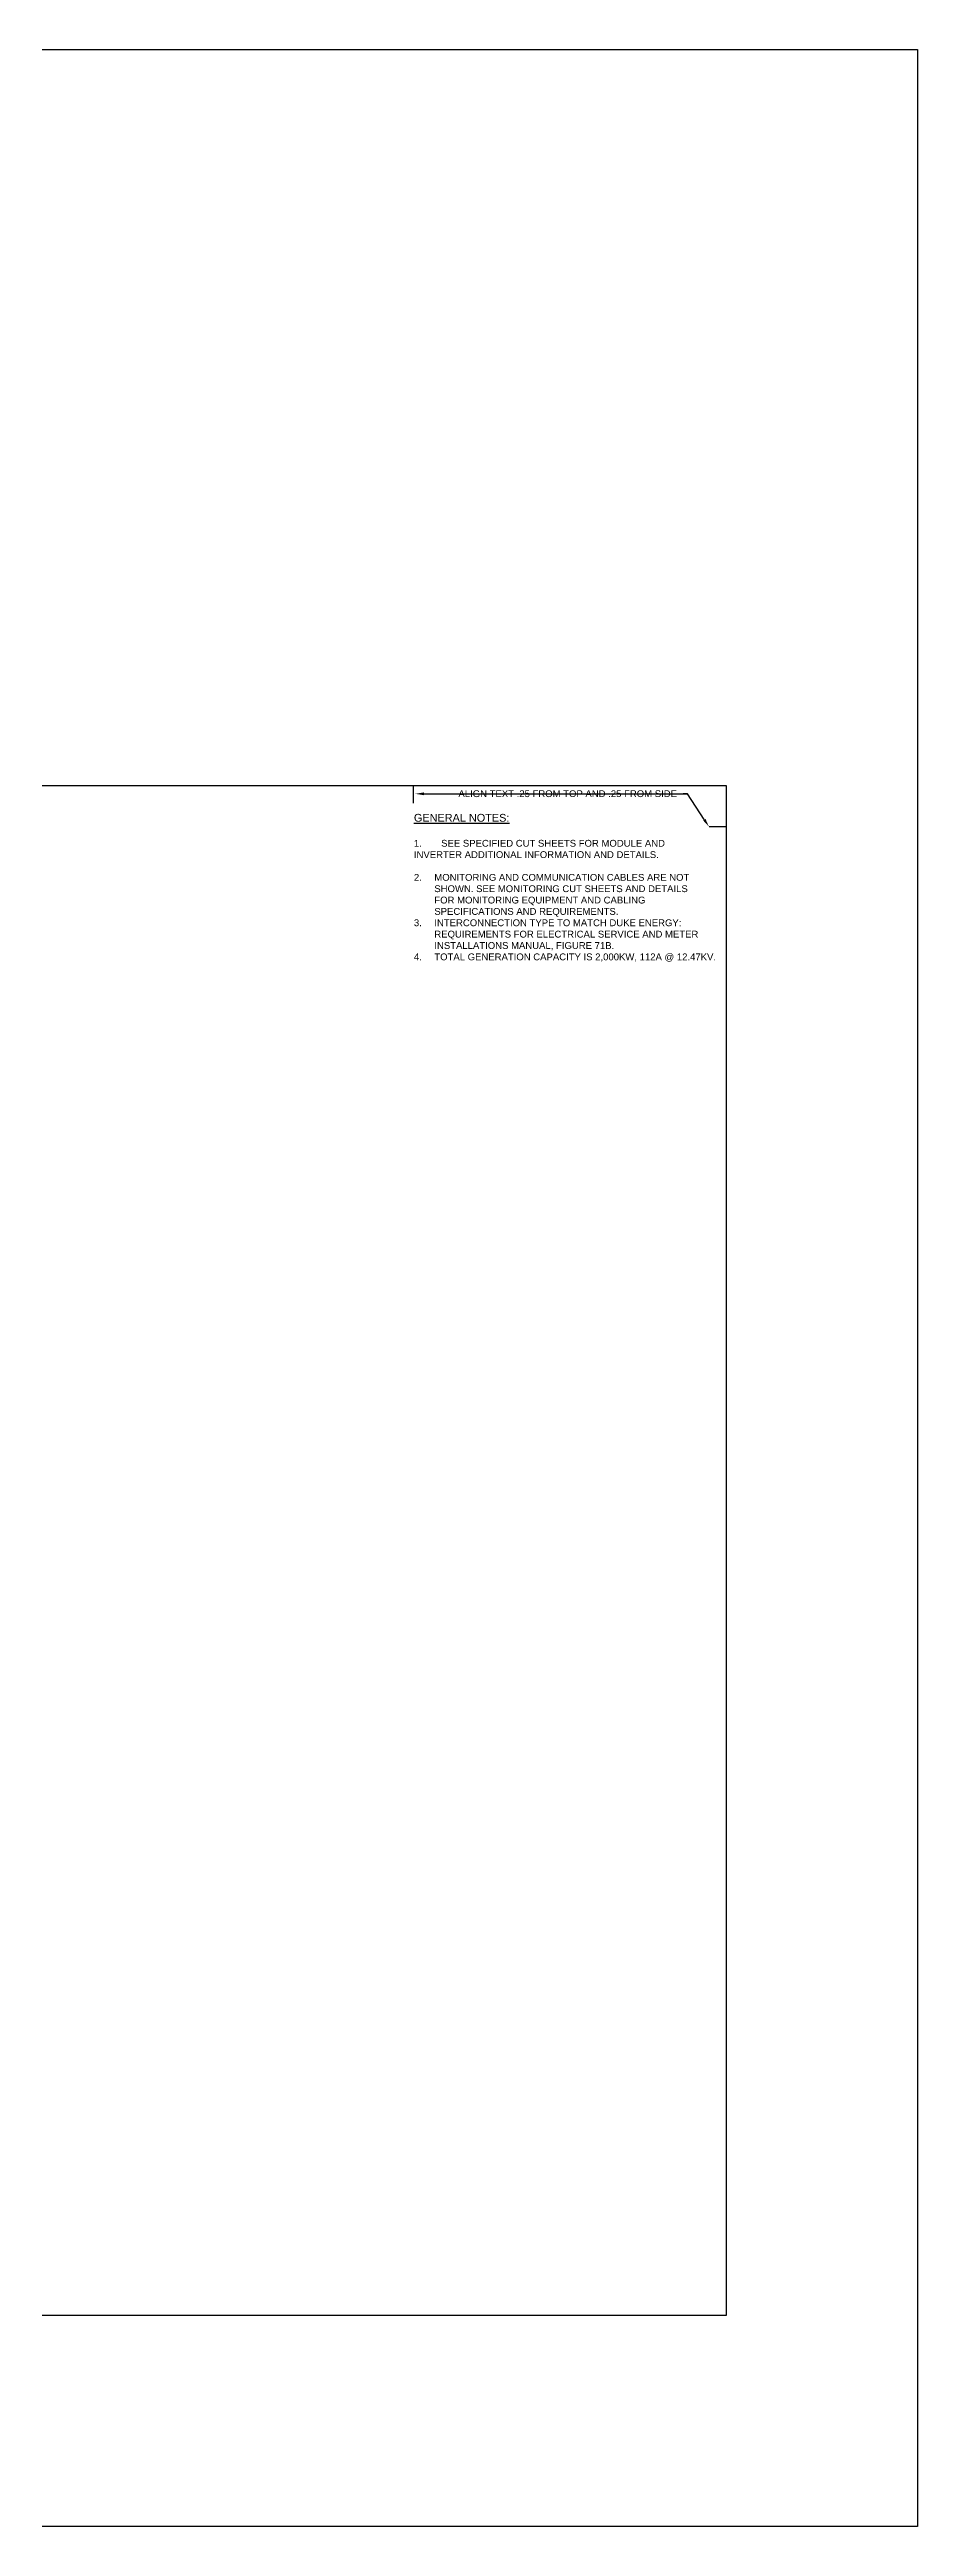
# Model space of a CAD drawing. Header units: feet. Extents: x 0 to 267, y -9 to 249.
# Drawn here: x 164.49 to 177.22, y 63.52 to 99.87 of the extents above; entities that cross this region are included whole.
import ezdxf
from ezdxf import colors
from ezdxf.entities.mleader import LeaderData, LeaderLine
from ezdxf.math import Vec2, Vec3

# ---------------------------------------------------------------- set-up
doc = ezdxf.new("R2010")
doc.units = ezdxf.units.FT
doc.header["$MEASUREMENT"] = 0
doc.layers.add('E-TEXT', color=7, linetype='Continuous')
doc.layers.add('G-ANNO-TEXT', color=1, linetype='Continuous')
doc.layers.add('G-NPLT', color=67, linetype='Continuous', plot=False)
doc.styles.add('NEI-A', font='arial.ttf')

msp = doc.modelspace()

# ---------------------------------------------------------------- linework, layer by layer
at = {"layer": 'E-TEXT'}
msp.add_line((17.542, 99.866), (177.224, 99.866), dxfattribs=at)
for points in [[(177.224, 63.516), (17.542, 63.516), (17.542, 99.866)], [(177.224, 99.866), (177.224, 63.516)], [(169.828, 89.054), (169.828, 88.804)], [(174.418, 88.46), (174.168, 88.46)]]:
    msp.add_lwpolyline(points, dxfattribs=at)
at = {"layer": 'G-NPLT'}
msp.add_lwpolyline([(142.795, 89.063), (174.418, 89.063), (174.418, 66.611), (142.795, 66.611)], close=True, dxfattribs=at)

# ---------------------------------------------------------------- texts
at = {"layer": 'G-ANNO-TEXT', "insert": (169.837, 86.48), "char_height": 0.1, "attachment_point": 7, "style": 'NEI-A'}
msp.add_mtext_dynamic_manual_height_columns('\\pxql;{\\H1.1426x;\\LGENERAL NOTES:\\P\\l\\P\\pi-3,l3,t3;}1.^ISEE SPECIFIED CUT SHEETS FOR MODULE AND INVERTER ADDITIONAL INFORMATION AND DETAILS.\\P\\pi0,l0,tz;\\P\\pi-3,l3,t3;2.^IMONITORING AND COMMUNICATION CABLES ARE NOT SHOWN. SEE MONITORING CUT SHEETS AND DETAILS FOR MONITORING EQUIPMENT AND CABLING SPECIFICATIONS AND REQUIREMENTS.\\P3.^IINTERCONNECTION TYPE TO MATCH DUKE ENERGY: REQUIREMENTS FOR ELECTRICAL SERVICE AND METER INSTALLATIONS MANUAL, FIGURE 71B.\\P4.^ITOTAL GENERATION CAPACITY IS 2,000KW, 112A @ 12.47KV.', width=4.30675, gutter_width=0.547, heights=[0], dxfattribs=at)

# ---------------------------------------------------------------- leaders
at = {"layer": 'G-NPLT'}
ml = msp.add_multileader_mtext('Standard', dxfattribs=at)
ml.set_content('ALIGN TEXT .25 FROM TOP AND .25 FROM SIDE', color=256, style='NEI-A')
ml.set_leader_properties()
ml.build(insert=Vec2(0, 0))
ml.multileader.update_dxf_attribs({"dogleg_length": 0.0625, "arrow_head_size": 0.125})
ctx = ml.context
ctx.base_point, ctx.char_height, ctx.arrow_head_size, ctx.landing_gap_size, ctx.plane_origin = Vec3(170.408, 88.944), 0.1, 0.125, 0.09, Vec3(171.088, 88.996)
ctx.text_align_type = 2
notes = []
notes.append((ctx, [(1, (1, 1, 0), (173.849, 88.944), (-1, 0), 0.0625, [(0, [(169.858, 88.943)], 0, []), (1, [(174.165, 88.46)], 0, [])])]))
ctx.mtext.insert, ctx.mtext.width, ctx.mtext.alignment, ctx.mtext.flow_direction = Vec3(173.696, 88.995), 3.69571, 3, 5
for ctx, leaders in notes:
    for number, flags, end, landing, length, lines in leaders:
        leader = LeaderData()
        leader.index, (leader.has_last_leader_line, leader.has_dogleg_vector, leader.attachment_direction) = number, flags
        leader.last_leader_point, leader.dogleg_vector, leader.dogleg_length = Vec3(end), Vec3(landing), length
        for number, points, colour, breaks in lines:
            line = LeaderLine()
            line.index, line.vertices, line.color, line.breaks = number, Vec3.list(points), colors.encode_raw_color(colour), breaks
            leader.lines.append(line)
        ctx.leaders.append(leader)

doc.saveas('drawing.dxf')
